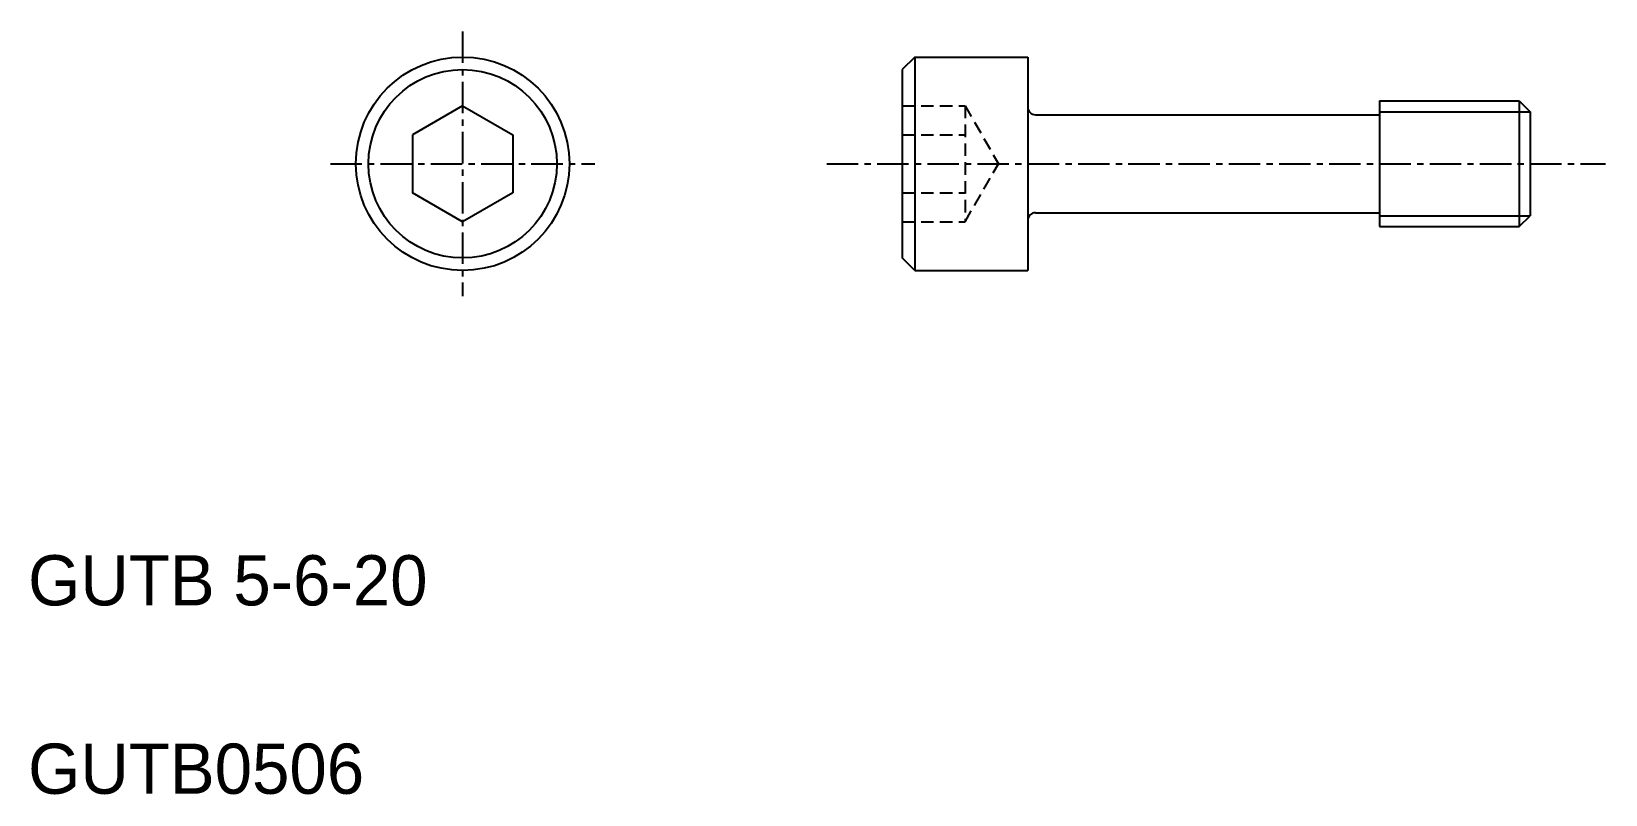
# Model space of a CAD drawing. Extents: x 5.1 to 67.8, y 5 to 35.4.
import ezdxf

# ---------------------------------------------------------------- set-up
doc = ezdxf.new("R2010")
doc.units = 0
doc.linetypes.add('CENTER', pattern=[2, 1.25, -0.25, 0.25, -0.25])
doc.linetypes.add('DASHED', pattern=[0.75, 0.5, -0.25])
doc.layers.get('0').update_dxf_attribs({"linetype": 'CONTINUOUS'})
doc.layers.add('CENTER', color=1, linetype='CENTER')

msp = doc.modelspace()

# ---------------------------------------------------------------- linework, layer by layer
at = {"color": 7, "linetype": 'CONTINUOUS'}
for p, q in [((40.302, 34.335), (39.802, 33.835)), ((40.302, 34.335), (40.302, 25.835)), ((40.302, 34.335), (44.802, 34.335)), ((44.802, 34.335), (44.802, 25.835)), ((39.802, 33.835), (39.802, 26.335)), ((22.3, 32.395), (20.3, 31.24)), ((22.3, 32.395), (24.3, 31.24)), ((45.102, 32.035), (58.802, 32.035)), ((58.802, 32.585), (58.802, 27.585)), ((58.802, 32.585), (64.369, 32.585)), ((64.369, 32.585), (64.369, 27.585)), ((64.369, 32.585), (64.802, 32.152)), ((64.802, 32.152), (64.802, 28.018)), ((20.3, 31.24), (20.3, 28.931)), ((24.3, 31.24), (24.3, 28.931)), ((22.3, 27.776), (20.3, 28.931)), ((24.3, 28.931), (22.3, 27.776)), ((45.102, 28.135), (58.802, 28.135)), ((58.802, 27.585), (64.369, 27.585)), ((64.369, 27.585), (64.802, 28.018)), ((40.302, 25.835), (39.802, 26.335)), ((40.302, 25.835), (44.802, 25.835))]:
    msp.add_line(p, q, dxfattribs=at)
at = {"color": 3, "linetype": 'DASHED'}
for p, q in [((39.802, 32.395), (42.302, 32.395)), ((40.427, 32.395), (40.427, 32.395)), ((42.302, 32.395), (43.635, 30.085)), ((42.302, 32.395), (42.302, 27.776)), ((39.802, 31.24), (42.302, 31.24)), ((42.302, 27.776), (43.635, 30.085)), ((39.802, 28.931), (42.302, 28.931)), ((39.802, 27.776), (42.302, 27.776))]:
    msp.add_line(p, q, dxfattribs=at)
at = {"color": 3, "linetype": 'CONTINUOUS'}
for p, q in [((58.802, 32.152), (64.802, 32.152)), ((58.802, 28.018), (64.802, 28.018))]:
    msp.add_line(p, q, dxfattribs=at)
at = {"color": 7, "linetype": 'CONTINUOUS'}
for radius in [4.25, 3.75]:
    msp.add_circle((22.3, 30.085), radius, dxfattribs=at)
for centre, start, end in [((45.102, 32.335), 180, 270), ((45.102, 27.835), 90, 180)]:
    msp.add_arc(centre, 0.3, start, end, dxfattribs=at)
at = {"layer": 'CENTER', "color": 1, "linetype": 'CENTER'}
for p, q in [((22.3, 35.351), (22.3, 24.819)), ((17.034, 30.085), (27.566, 30.085)), ((36.802, 30.085), (67.802, 30.085))]:
    msp.add_line(p, q, dxfattribs=at)

# ---------------------------------------------------------------- texts
at = {"color": 7, "linetype": 'CONTINUOUS'}
for s, p in [('GUTB 5-6-20', (5, 12.5)), ('GUTB0506', (5, 5))]:
    msp.add_text(s, height=2, dxfattribs=at).set_placement(p)

doc.saveas('drawing.dxf')
